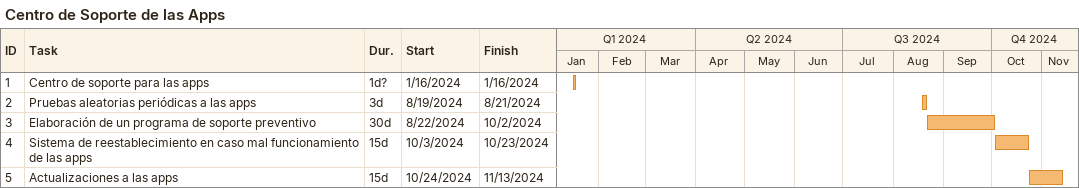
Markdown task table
Centro de Soporte de las Apps

| ID | Task | Duration | Start | Finish |
|---|---|---|---|---|
| 1 | Centro de soporte para las apps | 1d? | 2024-01-16 | 2024-01-16 |
| 2 | Pruebas aleatorias periódicas a las apps | 3d | 2024-08-19 | 2024-08-21 |
| 3 | Elaboración de un programa de soporte preventivo | 30d | 2024-08-22 | 2024-10-02 |
| 4 | Sistema de reestablecimiento en caso mal funcionamiento de las apps | 15d | 2024-10-03 | 2024-10-23 |
| 5 | Actualizaciones a las apps | 15d | 2024-10-24 | 2024-11-13 |
